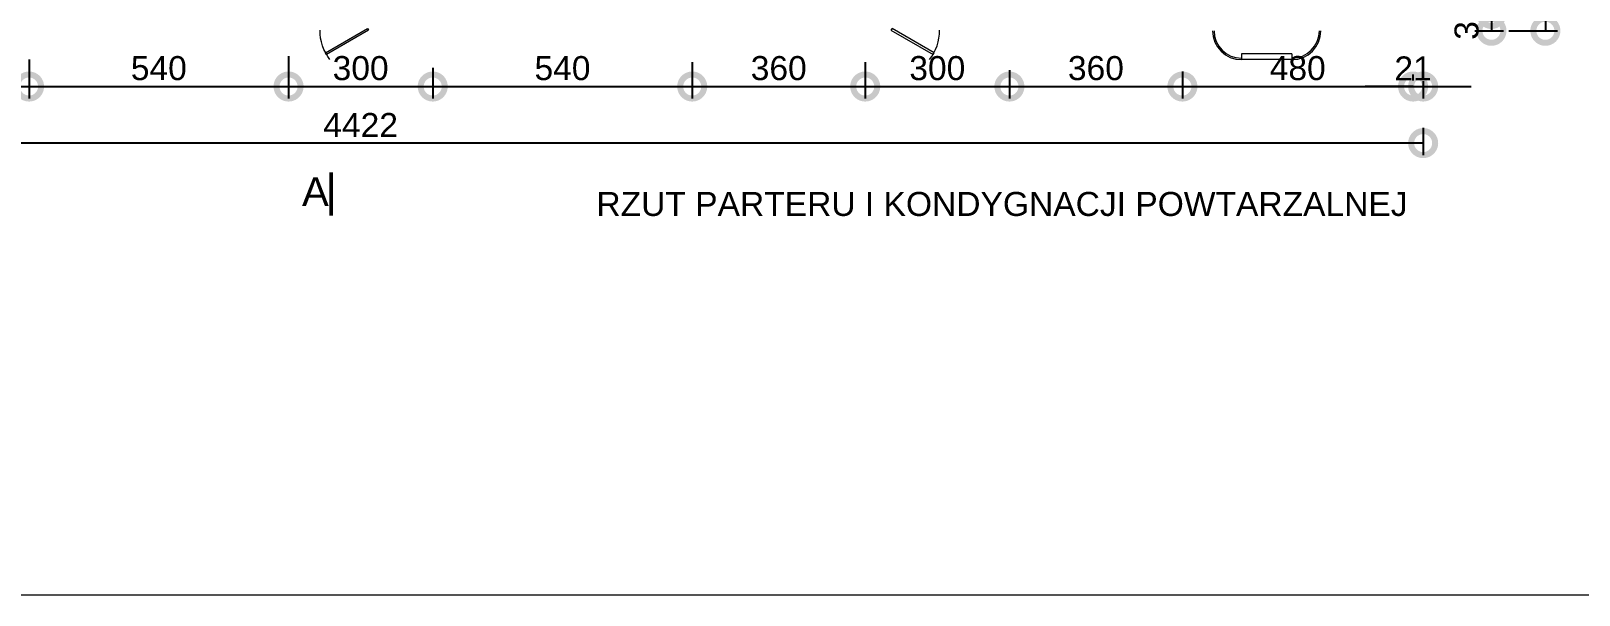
# Model space of a CAD drawing. Header units: millimetres. Extents: x 2834 to 13053, y -2252 to 4789.
# Drawn here: x 4560 to 7782, y -2252 to -1078 of the extents above; entities that cross this region are included whole.
import ezdxf

# ---------------------------------------------------------------- set-up
doc = ezdxf.new("R2010")
doc.units = ezdxf.units.MM
doc.header["$MEASUREMENT"] = 0
doc.header["$PDMODE"] = 2
doc.layers.get('0').update_dxf_attribs({"lineweight": 5})
for name, color, linetype, lineweight in [('Okna c.', 7, 'Continuous', 5), ('Widok', 7, 'Continuous', 9), ('Wymiary', 102, 'Continuous', 5)]:
    doc.layers.add(name, color=color, linetype=linetype, lineweight=lineweight)
doc.styles.get("Standard").update_dxf_attribs({"font": 'ARIAL.TTF'})
doc.dimstyles.new('ISO-25', dxfattribs={"dimscale": 20, "dimtxt": 2.5, "dimasz": 5, "dimexe": 1.25, "dimexo": 0.625, "dimtad": 1, "dimtxsty": 'Standard', "dimblk": 'DOTSMALL', "dimcen": 2.5, "dimadec": 0, "dimazin": 0, "dimtfac": 1, "dimtmove": 0, "dimatfit": 3, "dimfxl": 0, "dimarcsym": 0})

# ---------------------------------------------------------------- blocks, each defined once
blk = doc.blocks.new('_DotSmall')
at = {"color": 0, "const_width": 0.5}
blk.add_lwpolyline([(-0.0625, 0, 1), (0.0625, 0, 1)], format="xyb", close=True, dxfattribs=at)
blk = doc.blocks.new('*D67')
at = {"layer": 'Defpoints', "color": 0}
for p in [(7623.1, 312.3), (7623.1, -1077.7), (7711.5, -1077.7)]:
    blk.add_point(p, dxfattribs=at)
at = {"layer": 'Wymiary', "color": 0, "lineweight": -2}
for p, q in [((7635.6, 312.3), (7736.5, 312.3)), ((7711.5, 312.3), (7711.5, -1077.7)), ((7635.6, -1077.7), (7736.5, -1077.7))]:
    blk.add_line(p, q, dxfattribs=at)
at = {"layer": 'Wymiary', "color": 0, "lineweight": -2, "xscale": 100, "yscale": 100, "zscale": 100}
for p, rotation in [((7711.5, 312.3), 90), ((7711.5, -1077.7), 270)]:
    blk.add_blockref('_DotSmall', p, dxfattribs=dict(at, rotation=rotation))
at = {"layer": 'Wymiary', "color": 0, "insert": (7673.5, -382.7), "char_height": 50, "attachment_point": 5, "rotation": 90}
blk.add_mtext('1390', dxfattribs=at)
blk = doc.blocks.new('*D99')
at = {"layer": 'Defpoints', "color": 0}
for p in [(3035.2, -1267.3), (7457.2, -1267.3), (3035.2, -1311.4)]:
    blk.add_point(p, dxfattribs=at)
at = {"layer": 'Wymiary', "color": 0, "lineweight": -2}
for p, q in [((3035.2, -1279.8), (3035.2, -1336.4)), ((7457.2, -1279.8), (7457.2, -1336.4)), ((7457.2, -1311.4), (3035.2, -1311.4))]:
    blk.add_line(p, q, dxfattribs=at)
at = {"layer": 'Wymiary', "color": 0, "lineweight": -2, "xscale": 100, "yscale": 100, "zscale": 100, "rotation": 180}
blk.add_blockref('_DotSmall', (3035.2, -1311.4), dxfattribs=at)
at = {"layer": 'Wymiary', "color": 0, "lineweight": -2, "xscale": 100, "yscale": 100, "zscale": 100}
blk.add_blockref('_DotSmall', (7457.2, -1311.4), dxfattribs=at)
at = {"layer": 'Wymiary', "color": 0, "insert": (5246.2, -1273.8), "char_height": 50, "attachment_point": 5}
blk.add_mtext('4422', dxfattribs=at)
blk = doc.blocks.new('*D94')
at = {"layer": 'Defpoints', "color": 0}
for p in [(5936.2, -1130.2), (6296.2, -1130.2), (6296.2, -1193.7)]:
    blk.add_point(p, dxfattribs=at)
at = {"layer": 'Wymiary', "color": 0, "lineweight": -2}
for p, q in [((5936.2, -1142.7), (5936.2, -1218.7)), ((6296.2, -1142.7), (6296.2, -1218.7)), ((5936.2, -1193.7), (6296.2, -1193.7))]:
    blk.add_line(p, q, dxfattribs=at)
at = {"layer": 'Wymiary', "color": 0, "lineweight": -2, "xscale": 100, "yscale": 100, "zscale": 100, "rotation": 180}
blk.add_blockref('_DotSmall', (5936.2, -1193.7), dxfattribs=at)
at = {"layer": 'Wymiary', "color": 0, "lineweight": -2, "xscale": 100, "yscale": 100, "zscale": 100}
blk.add_blockref('_DotSmall', (6296.2, -1193.7), dxfattribs=at)
at = {"layer": 'Wymiary', "color": 0, "insert": (6116.2, -1155.7), "char_height": 50, "attachment_point": 5}
blk.add_mtext('360', dxfattribs=at)
blk = doc.blocks.new('*D90')
at = {"layer": 'Defpoints', "color": 0}
for p in [(4196.2, -1108.1), (4556.2, -1125.3), (4556.2, -1193.7)]:
    blk.add_point(p, dxfattribs=at)
at = {"layer": 'Wymiary', "color": 0, "lineweight": -2}
for p, q in [((4196.2, -1120.6), (4196.2, -1218.7)), ((4556.2, -1137.8), (4556.2, -1218.7)), ((4196.2, -1193.7), (4556.2, -1193.7))]:
    blk.add_line(p, q, dxfattribs=at)
at = {"layer": 'Wymiary', "color": 0, "lineweight": -2, "xscale": 100, "yscale": 100, "zscale": 100, "rotation": 180}
blk.add_blockref('_DotSmall', (4196.2, -1193.7), dxfattribs=at)
at = {"layer": 'Wymiary', "color": 0, "lineweight": -2, "xscale": 100, "yscale": 100, "zscale": 100}
blk.add_blockref('_DotSmall', (4556.2, -1193.7), dxfattribs=at)
at = {"layer": 'Wymiary', "color": 0, "insert": (4376.2, -1155.7), "char_height": 50, "attachment_point": 5}
blk.add_mtext('360', dxfattribs=at)
blk = doc.blocks.new('*D92')
at = {"layer": 'Defpoints', "color": 0}
for p in [(5096.2, -1117.9), (5396.2, -1142.5), (5396.2, -1193.7)]:
    blk.add_point(p, dxfattribs=at)
at = {"layer": 'Wymiary', "color": 0, "lineweight": -2}
for p, q in [((5096.2, -1130.4), (5096.2, -1218.7)), ((5396.2, -1155), (5396.2, -1218.7)), ((5096.2, -1193.7), (5396.2, -1193.7))]:
    blk.add_line(p, q, dxfattribs=at)
at = {"layer": 'Wymiary', "color": 0, "lineweight": -2, "xscale": 100, "yscale": 100, "zscale": 100, "rotation": 180}
blk.add_blockref('_DotSmall', (5096.2, -1193.7), dxfattribs=at)
at = {"layer": 'Wymiary', "color": 0, "lineweight": -2, "xscale": 100, "yscale": 100, "zscale": 100}
blk.add_blockref('_DotSmall', (5396.2, -1193.7), dxfattribs=at)
at = {"layer": 'Wymiary', "color": 0, "insert": (5246.2, -1155.7), "char_height": 50, "attachment_point": 5}
blk.add_mtext('300', dxfattribs=at)
blk = doc.blocks.new('*D91')
at = {"layer": 'Defpoints', "color": 0}
for p in [(4556.2, -1125.3), (5096.2, -1117.9), (5096.2, -1193.7)]:
    blk.add_point(p, dxfattribs=at)
at = {"layer": 'Wymiary', "color": 0, "lineweight": -2}
for p, q in [((4556.2, -1137.8), (4556.2, -1218.7)), ((5096.2, -1130.4), (5096.2, -1218.7)), ((4556.2, -1193.7), (5096.2, -1193.7))]:
    blk.add_line(p, q, dxfattribs=at)
at = {"layer": 'Wymiary', "color": 0, "lineweight": -2, "xscale": 100, "yscale": 100, "zscale": 100, "rotation": 180}
blk.add_blockref('_DotSmall', (4556.2, -1193.7), dxfattribs=at)
at = {"layer": 'Wymiary', "color": 0, "lineweight": -2, "xscale": 100, "yscale": 100, "zscale": 100}
blk.add_blockref('_DotSmall', (5096.2, -1193.7), dxfattribs=at)
at = {"layer": 'Wymiary', "color": 0, "insert": (4826.2, -1155.7), "char_height": 50, "attachment_point": 5}
blk.add_mtext('540', dxfattribs=at)
blk = doc.blocks.new('*D93')
at = {"layer": 'Defpoints', "color": 0}
for p in [(5396.2, -1142.5), (5936.2, -1130.2), (5936.2, -1193.7)]:
    blk.add_point(p, dxfattribs=at)
at = {"layer": 'Wymiary', "color": 0, "lineweight": -2}
for p, q in [((5396.2, -1155), (5396.2, -1218.7)), ((5936.2, -1142.7), (5936.2, -1218.7)), ((5396.2, -1193.7), (5936.2, -1193.7))]:
    blk.add_line(p, q, dxfattribs=at)
at = {"layer": 'Wymiary', "color": 0, "lineweight": -2, "xscale": 100, "yscale": 100, "zscale": 100, "rotation": 180}
blk.add_blockref('_DotSmall', (5396.2, -1193.7), dxfattribs=at)
at = {"layer": 'Wymiary', "color": 0, "lineweight": -2, "xscale": 100, "yscale": 100, "zscale": 100}
blk.add_blockref('_DotSmall', (5936.2, -1193.7), dxfattribs=at)
at = {"layer": 'Wymiary', "color": 0, "insert": (5666.2, -1155.7), "char_height": 50, "attachment_point": 5}
blk.add_mtext('540', dxfattribs=at)
blk = doc.blocks.new('*D97')
at = {"layer": 'Defpoints', "color": 0}
for p in [(6956.2, -1149.9), (7436.2, -1193.7), (7436.2, -1193.7)]:
    blk.add_point(p, dxfattribs=at)
at = {"layer": 'Wymiary', "color": 0, "lineweight": -2}
for p, q in [((6956.2, -1162.4), (6956.2, -1218.7)), ((7436.2, -1181.2), (7436.2, -1168.7)), ((6956.2, -1193.7), (7436.2, -1193.7))]:
    blk.add_line(p, q, dxfattribs=at)
at = {"layer": 'Wymiary', "color": 0, "lineweight": -2, "xscale": 100, "yscale": 100, "zscale": 100, "rotation": 180}
blk.add_blockref('_DotSmall', (6956.2, -1193.7), dxfattribs=at)
at = {"layer": 'Wymiary', "color": 0, "lineweight": -2, "xscale": 100, "yscale": 100, "zscale": 100}
blk.add_blockref('_DotSmall', (7436.2, -1193.7), dxfattribs=at)
at = {"layer": 'Wymiary', "color": 0, "insert": (7196.2, -1155.7), "char_height": 50, "attachment_point": 5}
blk.add_mtext('480', dxfattribs=at)
blk = doc.blocks.new('*D96')
at = {"layer": 'Defpoints', "color": 0}
for p in [(6596.2, -1147.5), (6956.2, -1149.9), (6956.2, -1193.7)]:
    blk.add_point(p, dxfattribs=at)
at = {"layer": 'Wymiary', "color": 0, "lineweight": -2}
for p, q in [((6596.2, -1160), (6596.2, -1218.7)), ((6956.2, -1162.4), (6956.2, -1218.7)), ((6596.2, -1193.7), (6956.2, -1193.7))]:
    blk.add_line(p, q, dxfattribs=at)
at = {"layer": 'Wymiary', "color": 0, "lineweight": -2, "xscale": 100, "yscale": 100, "zscale": 100, "rotation": 180}
blk.add_blockref('_DotSmall', (6596.2, -1193.7), dxfattribs=at)
at = {"layer": 'Wymiary', "color": 0, "lineweight": -2, "xscale": 100, "yscale": 100, "zscale": 100}
blk.add_blockref('_DotSmall', (6956.2, -1193.7), dxfattribs=at)
at = {"layer": 'Wymiary', "color": 0, "insert": (6776.2, -1155.7), "char_height": 50, "attachment_point": 5}
blk.add_mtext('360', dxfattribs=at)
blk = doc.blocks.new('*D95')
at = {"layer": 'Defpoints', "color": 0}
for p in [(6296.2, -1130.2), (6596.2, -1147.5), (6596.2, -1193.7)]:
    blk.add_point(p, dxfattribs=at)
at = {"layer": 'Wymiary', "color": 0, "lineweight": -2}
for p, q in [((6296.2, -1142.7), (6296.2, -1218.7)), ((6596.2, -1160), (6596.2, -1218.7)), ((6296.2, -1193.7), (6596.2, -1193.7))]:
    blk.add_line(p, q, dxfattribs=at)
at = {"layer": 'Wymiary', "color": 0, "lineweight": -2, "xscale": 100, "yscale": 100, "zscale": 100, "rotation": 180}
blk.add_blockref('_DotSmall', (6296.2, -1193.7), dxfattribs=at)
at = {"layer": 'Wymiary', "color": 0, "lineweight": -2, "xscale": 100, "yscale": 100, "zscale": 100}
blk.add_blockref('_DotSmall', (6596.2, -1193.7), dxfattribs=at)
at = {"layer": 'Wymiary', "color": 0, "insert": (6446.2, -1155.7), "char_height": 50, "attachment_point": 5}
blk.add_mtext('300', dxfattribs=at)
blk = doc.blocks.new('*D98')
at = {"layer": 'Defpoints', "color": 0}
for p in [(7457.2, -1169.9), (7436.2, -1193.7), (7457.2, -1193.7)]:
    blk.add_point(p, dxfattribs=at)
at = {"layer": 'Wymiary', "color": 0, "lineweight": -2}
for p, q in [((7436.2, -1181.2), (7436.2, -1168.7)), ((7457.2, -1182.4), (7457.2, -1218.7)), ((7436.2, -1193.7), (7336.2, -1193.7)), ((7436.2, -1193.7), (7457.2, -1193.7)), ((7457.2, -1193.7), (7557.2, -1193.7))]:
    blk.add_line(p, q, dxfattribs=at)
at = {"layer": 'Wymiary', "color": 0, "lineweight": -2, "xscale": 100, "yscale": 100, "zscale": 100}
blk.add_blockref('_DotSmall', (7436.2, -1193.7), dxfattribs=at)
at = {"layer": 'Wymiary', "color": 0, "lineweight": -2, "xscale": 100, "yscale": 100, "zscale": 100, "rotation": 180}
blk.add_blockref('_DotSmall', (7457.2, -1193.7), dxfattribs=at)
at = {"layer": 'Wymiary', "color": 0, "insert": (7436.2, -1156.1), "char_height": 50, "attachment_point": 5}
blk.add_mtext('21', dxfattribs=at)
blk = doc.blocks.new('*D85')
at = {"layer": 'Defpoints', "color": 0}
for p in [(7552, -1042.7), (7552, -1077.7), (7599.3, -1077.7)]:
    blk.add_point(p, dxfattribs=at)
at = {"layer": 'Wymiary', "color": 0, "lineweight": -2}
for p, q in [((7564.5, -1042.7), (7624.3, -1042.7)), ((7599.3, -1042.7), (7599.3, -1077.7)), ((7564.5, -1077.7), (7624.3, -1077.7))]:
    blk.add_line(p, q, dxfattribs=at)
at = {"layer": 'Wymiary', "color": 0, "lineweight": -2, "xscale": 100, "yscale": 100, "zscale": 100}
for p, rotation in [((7599.3, -1042.7), 90), ((7599.3, -1077.7), 270)]:
    blk.add_blockref('_DotSmall', p, dxfattribs=dict(at, rotation=rotation))
at = {"layer": 'Wymiary', "color": 0, "insert": (7547.8, -1057.7), "char_height": 50, "attachment_point": 5, "rotation": 90}
blk.add_mtext('35', dxfattribs=at)
blk = doc.blocks.new('Door - Right Hung 36 in.')
blk.add_lwpolyline([(-0.8, -1.3), (0, 0), (-31.2, 18), (-31.9, 16.7)], close=True)
blk.add_arc((0, 0), 36, 142.6899, 180)

msp = doc.modelspace()

# ---------------------------------------------------------------- linework, layer by layer
at = {"layer": 'Okna c.'}
for p, q in [((7079.161, -1125.715), (7079.161, -1137.715)), ((7184.161, -1125.715), (7079.161, -1125.715)), ((7184.161, -1125.715), (7184.161, -1137.715)), ((7184.161, -1137.715), (7079.161, -1137.715))]:
    msp.add_line(p, q, dxfattribs=at)
for centre, radius, start, end in [((7079.161, -1077.715), 60, 180, 270), ((7079.161, -1077.715), 57, 180, 270), ((7184.161, -1077.715), 57, 270, 0), ((7184.161, -1077.715), 60, 270, 0)]:
    msp.add_arc(centre, radius, start, end, dxfattribs=at)
at = {"layer": 'Widok', "lineweight": 50}
msp.add_line((5185.138, -1372.605), (5185.138, -1461.838), dxfattribs=at)
at = {"layer": 'Widok'}
msp.add_lwpolyline([(2833.532, 4788.852), (13053.391, 4788.852), (13053.391, -2251.889), (2833.532, -2251.889)], close=True, dxfattribs=at)

# ---------------------------------------------------------------- block references
at = {"yscale": 2.809489376, "zscale": 2.809489376, "rotation": 180}
for p, xscale in [((5262.778, -1076.365), -2.809489376), ((6349.808, -1076.365), 2.809489376)]:
    msp.add_blockref('Door - Right Hung 36 in.', p, dxfattribs=dict(at, xscale=xscale))

# ---------------------------------------------------------------- texts
at = {"layer": 'Wymiary'}
msp.add_text('A', height=60, dxfattribs=at).set_placement((5124.126, -1442.451))
at = {"layer": 'Wymiary', "insert": (5736.815, -1413.037), "char_height": 50, "width": 1785.9861, "attachment_point": 1}
msp.add_mtext('{\\fArial|b0|i0|c238|p34;RZUT PARTERU I KONDYGNACJI POWTARZALNEJ}', dxfattribs=at)

# ---------------------------------------------------------------- dimensions: what is measured, and where the dimension line sits
at = {"layer": 'Wymiary'}
dim = msp.add_linear_dim(base=(7711.515, -1077.715), p1=(7623.115, 312.285), p2=(7623.115, -1077.715), angle=90, dimstyle='ISO-25', dxfattribs=at)
dim.commit()
dim.dimension.update_dxf_attribs({"geometry": '*D67', "text_midpoint": (7673.469, -382.715)})
dim = msp.add_linear_dim(base=(7599.256, -1077.715), p1=(7551.972, -1042.715), p2=(7551.972, -1077.715), angle=90, dimstyle='ISO-25', override={"dimtmove": 1}, dxfattribs=at)
dim.commit()
dim.dimension.update_dxf_attribs({"geometry": '*D85', "text_midpoint": (7585.868, -1057.677), "dimtype": 160})
for base, p1, p2, picture, middle in [((4556.166, -1193.736), (4196.166, -1108.091), (4556.166, -1125.257), '*D90', (4376.166, -1155.69)), ((5096.166, -1193.736), (4556.166, -1125.257), (5096.166, -1117.879), '*D91', (4826.166, -1155.707)), ((5396.166, -1193.736), (5096.166, -1117.879), (5396.166, -1142.472), '*D92', (5246.166, -1155.69)), ((5936.166, -1193.736), (5396.166, -1142.472), (5936.166, -1130.175), '*D93', (5666.166, -1155.707)), ((6296.166, -1193.736), (5936.166, -1130.175), (6296.166, -1130.246), '*D94', (6116.166, -1155.69)), ((6596.166, -1193.736), (6296.166, -1130.246), (6596.166, -1147.461), '*D95', (6446.166, -1155.69)), ((6956.166, -1193.736), (6596.166, -1147.461), (6956.166, -1149.921), '*D96', (6776.166, -1155.69)), ((7436.166, -1193.736), (6956.166, -1149.921), (7436.166, -1193.736), '*D97', (7196.166, -1155.707))]:
    dim = msp.add_linear_dim(base=base, p1=p1, p2=p2, dimstyle='ISO-25', override={"dimtmove": 1}, dxfattribs=at)
    dim.commit()
    dim.dimension.update_dxf_attribs({"geometry": picture, "text_midpoint": middle})
dim = msp.add_linear_dim(base=(7457.166, -1193.736), p1=(7436.166, -1193.736), p2=(7457.166, -1169.937), dimstyle='ISO-25', override={"dimtmove": 1}, dxfattribs=at)
dim.commit()
dim.dimension.update_dxf_attribs({"geometry": '*D98', "text_midpoint": (7436.166, -1193.736), "dimtype": 160})
dim = msp.add_linear_dim(base=(3035.166, -1311.403), p1=(7457.166, -1267.296), p2=(3035.166, -1267.296), dimstyle='ISO-25', dxfattribs=at)
dim.commit()
dim.dimension.update_dxf_attribs({"geometry": '*D99', "text_midpoint": (5246.166, -1273.801)})

doc.saveas('drawing.dxf')
